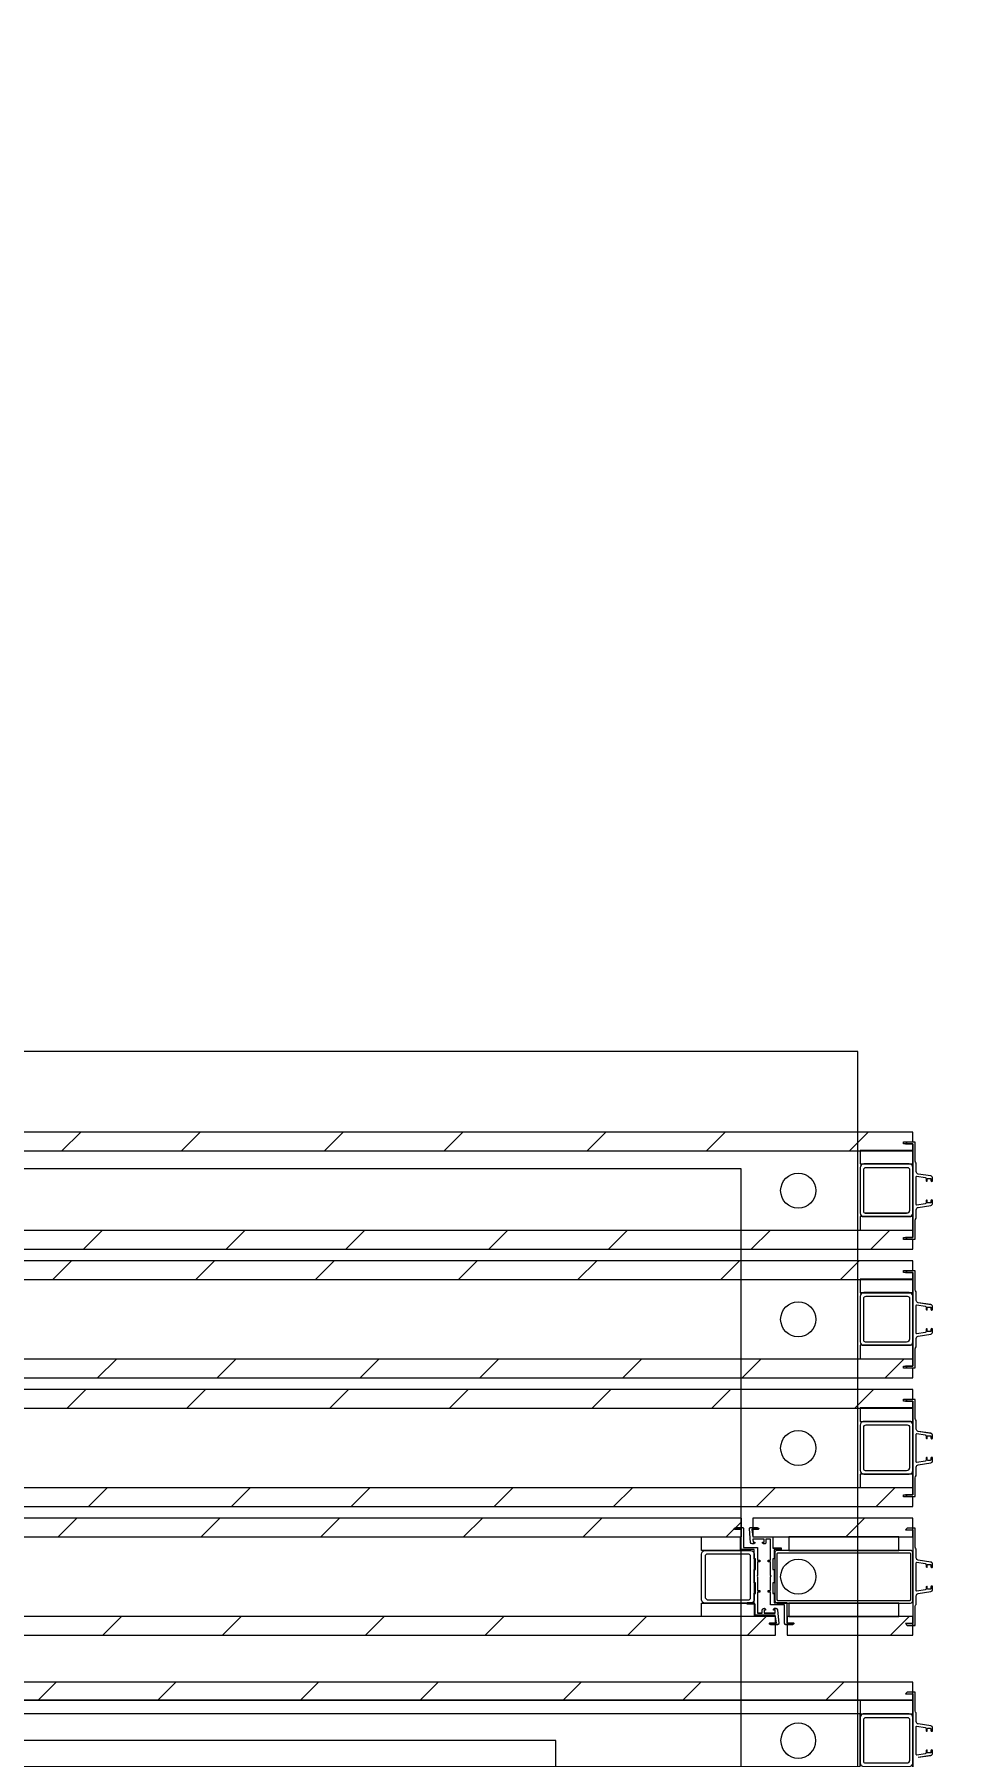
# Model space of a CAD drawing. Header units: millimetres. Extents: x 0 to 168960, y -92093 to 443706.
# Drawn here: x 61653 to 62434, y 314245 to 315717 of the extents above; entities that cross this region are included whole.
import ezdxf
from ezdxf.enums import TextEntityAlignment as Align

# ---------------------------------------------------------------- set-up
doc = ezdxf.new("R2018")
doc.units = ezdxf.units.MM
for name, color, linetype, lineweight in [('_0', 7, 'Continuous', 15), ('АР_Названия помещений', 124, 'Continuous', 5), ('АР_Номер помещения', 1, 'Continuous', 25), ('АР_Помещения_площадь', 19, 'Continuous', 9)]:
    doc.layers.add(name, color=color, linetype=linetype, lineweight=lineweight)
doc.styles.add('ISOCPEUR', font='isocpeur.ttf', dxfattribs={"height": 175})
doc.styles.get("Standard").update_dxf_attribs({"font": 'arial.ttf'})

# ---------------------------------------------------------------- blocks, each defined once
blk = doc.blocks.new('*U362')
at = {"color": 8, "style": 'ISOCPEUR', "width": 0.7, "flags": 1}
blk.add_attdef('КАТЕГОРИЯ', (-499.2, -2092.2), '', height=250, dxfattribs=at)
at = {"layer": 'АР_Номер помещения', "color": 8, "style": 'ISOCPEUR', "width": 0.7}
blk.add_attdef('НОМЕР_ПОМЕЩЕНИЯ', text='', height=300, dxfattribs=at).set_placement((-17564.9, 2858.2), align=Align.MIDDLE_CENTER)
at = {"layer": 'АР_Помещения_площадь', "color": 8, "style": 'ISOCPEUR', "width": 0.7}
blk.add_attdef('ПЛОЩАДЬ_ПОМЕЩЕНИЯ', text='', height=200, dxfattribs=at).set_placement((-1475.6, 2342.5), align=Align.MIDDLE_RIGHT)
at = {"layer": 'АР_Помещения_площадь', "color": 8, "lineweight": 30, "width": 0.7, "flags": 104}
blk.add_attdef('ИМЯ_ПОМЕЩЕНИЯ', text='', height=100, dxfattribs=at).set_placement((157.6, 1217.1), align=Align.MIDDLE_CENTER)
blk = doc.blocks.new('*U370')
at = {"color": 8, "style": 'ISOCPEUR', "width": 0.7, "flags": 1}
blk.add_attdef('КАТЕГОРИЯ', (-499.2, -2092.2), '', height=250, dxfattribs=at)
at = {"layer": 'АР_Номер помещения', "color": 8, "style": 'ISOCPEUR', "width": 0.7}
blk.add_attdef('НОМЕР_ПОМЕЩЕНИЯ', text='', height=300, dxfattribs=at).set_placement((-21611.6, 4249.2), align=Align.MIDDLE_CENTER)
at = {"layer": 'АР_Помещения_площадь', "color": 8, "style": 'ISOCPEUR', "width": 0.7}
blk.add_attdef('ПЛОЩАДЬ_ПОМЕЩЕНИЯ', text='', height=200, dxfattribs=at).set_placement((-21288, 5858.8), align=Align.MIDDLE_RIGHT)
at = {"layer": 'АР_Помещения_площадь', "color": 8, "lineweight": 30, "width": 0.7, "flags": 104}
blk.add_attdef('ИМЯ_ПОМЕЩЕНИЯ', text='', height=100, dxfattribs=at).set_placement((157.6, 1217.1), align=Align.MIDDLE_CENTER)
blk = doc.blocks.new('*U456')
at = {"ltscale": 75}
h = blk.add_hatch(dxfattribs=at)
h.set_pattern_fill('ANSI31', color=8, scale=50)
h.set_pattern_definition([(45, (1e-13, 639.68), (-112.253, 112.253), [])])
h.paths.add_polyline_path([(1052.1, -4855.3), (1044.1, -4855.3), (1044.1, -4853.5), (1052.1, -4853.5), (1052.1, -4845.3), (-97.9, -4845.3), (-97.9, -4853.5), (-89.9, -4853.5), (-89.9, -4855.3), (-97.9, -4855.3), (-97.9, -4861.3), (1052.1, -4861.3)])
h.paths.add_polyline_path([(1052.1, -4929.3), (-97.9, -4929.3), (-97.9, -4935.3), (-89.9, -4935.3), (-89.9, -4937.1), (-97.9, -4937.1), (-97.9, -4945.3), (1052.1, -4945.3), (1052.1, -4937.1), (1044.1, -4937.1), (1044.1, -4935.3), (1052.1, -4935.3)])
h.paths.add_polyline_path([(1052.1, -4965.3), (1044.1, -4965.3), (1044.1, -4963.5), (1052.1, -4963.5), (1052.1, -4955.3), (-97.9, -4955.3), (-97.9, -4963.5), (-89.9, -4963.5), (-89.9, -4965.3), (-97.9, -4965.3), (-97.9, -4971.3), (1052.1, -4971.3)])
h.paths.add_polyline_path([(1052.1, -5039.3), (-97.9, -5039.3), (-97.9, -5045.3), (-89.9, -5045.3), (-89.9, -5047.1), (-97.9, -5047.1), (-97.9, -5055.3), (1052.1, -5055.3), (1052.1, -5047.1), (1044.1, -5047.1), (1044.1, -5045.3), (1052.1, -5045.3)])
h.paths.add_polyline_path([(1052.1, -5075.3), (1044.1, -5075.3), (1044.1, -5073.5), (1052.1, -5073.5), (1052.1, -5065.3), (-97.9, -5065.3), (-97.9, -5073.5), (-89.9, -5073.5), (-89.9, -5075.3), (-97.9, -5075.3), (-97.9, -5081.3), (1052.1, -5081.3)])
h.paths.add_polyline_path([(915.4, -5175.3), (915.4, -5191.3), (1052.1, -5191.3), (1052.1, -5175.3)])
h.paths.add_polyline_path([(1052.1, -5149.3), (-97.9, -5149.3), (-97.9, -5155.3), (-89.9, -5155.3), (-89.9, -5157.1), (-97.9, -5157.1), (-97.9, -5165.3), (1052.1, -5165.3), (1052.1, -5157.1), (1044.1, -5157.1), (1044.1, -5155.3), (1052.1, -5155.3)])
h.paths.add_polyline_path([(20.8, -5175.3), (20.8, -5191.3), (905.5, -5191.3), (905.5, -5175.3)])
h.paths.add_polyline_path([(1052.1, -5275.3), (1052.1, -5259.3), (944.6, -5259.3), (944.6, -5275.3)])
h.paths.add_polyline_path([(934.7, -5259.3), (-8.7, -5259.3), (-8.7, -5275.3), (934.7, -5275.3)])
h.paths.add_polyline_path([(-99.9, -5330.7), (1052.1, -5330.7), (1052.1, -5315.3), (-99.9, -5315.3)])
h.paths.add_polyline_path([(1052.1, -5399), (-99.9, -5399), (-99.9, -5415.3), (-50, -5415.3), (50.1, -5415.3), (1052.1, -5415.3)])
h.paths.add_polyline_path([(10.9, -5191.3), (10.9, -5175.3), (-97.9, -5175.3), (-97.9, -5191.3)])
h.paths.add_polyline_path([(-18.2, -5259.3), (-97.9, -5259.3), (-97.9, -5275.3), (-18.2, -5275.3)])
at = {"color": 8}
for points in [[(-50, 0), (-50, -5465.3), (50, -5465.3), (50, -4876.3), (905.1, -4876.3), (905.1, -5465.3), (1005.1, -5465.3), (1005.1, -4776.3), (50, -4776.3), (50, 0)], [(1052.1, -4855.3), (1044.1, -4855.3), (1044.1, -4853.5), (1052.1, -4853.5), (1052.1, -4845.3), (-97.9, -4845.3), (-97.9, -4853.5), (-89.9, -4853.5), (-89.9, -4855.3), (-97.9, -4855.3), (-97.9, -4861.3), (1052.1, -4861.3)], [(1052.1, -4861), (1007.1, -4861), (1007.1, -4872.5), (1052.1, -4872.5), (1052.1, -4861)], [(1052.1, -4929.3), (-97.9, -4929.3), (-97.9, -4935.3), (-89.9, -4935.3), (-89.9, -4937.1), (-97.9, -4937.1), (-97.9, -4945.3), (1052.1, -4945.3), (1052.1, -4937.1), (1044.1, -4937.1), (1044.1, -4935.3), (1052.1, -4935.3)], [(1052.1, -4929), (1052.1, -4917.5), (1007.1, -4917.5), (1007.1, -4929), (1052.1, -4929)], [(1052.1, -4965.3), (1044.1, -4965.3), (1044.1, -4963.5), (1052.1, -4963.5), (1052.1, -4955.3), (-97.9, -4955.3), (-97.9, -4963.5), (-89.9, -4963.5), (-89.9, -4965.3), (-97.9, -4965.3), (-97.9, -4971.3), (1052.1, -4971.3)], [(1052.1, -4971), (1007.1, -4971), (1007.1, -4982.5), (1052.1, -4982.5), (1052.1, -4971)], [(1052.1, -5039), (1052.1, -5027.5), (1007.1, -5027.5), (1007.1, -5039), (1052.1, -5039)], [(1052.1, -5039.3), (-97.9, -5039.3), (-97.9, -5045.3), (-89.9, -5045.3), (-89.9, -5047.1), (-97.9, -5047.1), (-97.9, -5055.3), (1052.1, -5055.3), (1052.1, -5047.1), (1044.1, -5047.1), (1044.1, -5045.3), (1052.1, -5045.3)], [(1052.1, -5075.3), (1044.1, -5075.3), (1044.1, -5073.5), (1052.1, -5073.5), (1052.1, -5065.3), (-97.9, -5065.3), (-97.9, -5073.5), (-89.9, -5073.5), (-89.9, -5075.3), (-97.9, -5075.3), (-97.9, -5081.3), (1052.1, -5081.3)], [(1052.1, -5081), (1007.1, -5081), (1007.1, -5092.5), (1052.1, -5092.5), (1052.1, -5081)], [(1052.1, -5149.3), (-97.9, -5149.3), (-97.9, -5155.3), (-89.9, -5155.3), (-89.9, -5157.1), (-97.9, -5157.1), (-97.9, -5165.3), (1052.1, -5165.3), (1052.1, -5157.1), (1044.1, -5157.1), (1044.1, -5155.3), (1052.1, -5155.3)], [(1052.1, -5149), (1052.1, -5137.5), (1007.1, -5137.5), (1007.1, -5149), (1052.1, -5149)], [(20.8, -5175.3), (20.8, -5191.3), (905.5, -5191.3), (905.5, -5175.3), (20.8, -5175.3)], [(915.4, -5175.3), (915.4, -5191.3), (1052.1, -5191.3), (1052.1, -5175.3), (915.4, -5175.3)], [(904.4, -5202.8), (871.4, -5202.8), (871.4, -5191.3), (904.4, -5191.3), (904.4, -5202.8)], [(946.1, -5191.3), (946.1, -5202.8), (1040.1, -5202.8), (1040.1, -5191.3), (946.1, -5191.3)], [(916.4, -5259.3), (871.4, -5259.3), (871.4, -5247.8), (916.4, -5247.8), (916.4, -5259.3)], [(1040.1, -5259.3), (1040.1, -5247.8), (946.1, -5247.8), (946.1, -5259.3), (1040.1, -5259.3)], [(934.7, -5259.3), (-8.7, -5259.3), (-8.7, -5275.3), (934.7, -5275.3)], [(1052.1, -5275.3), (1052.1, -5259.3), (944.6, -5259.3), (944.6, -5275.3), (1052.1, -5275.3)], [(-99.9, -5330.7), (1052.1, -5330.7), (1052.1, -5315.3), (-99.9, -5315.3), (-99.9, -5330.7)], [(1052.1, -5399), (1052.1, -5330.7), (-99.9, -5330.7), (-99.9, -5399), (1052.1, -5399)], [(1052.1, -5331), (1007.1, -5331), (1007.1, -5342.5), (1052.1, -5342.5), (1052.1, -5331)], [(107.6, -5342.5), (107.6, -5387.5), (1007.1, -5387.5), (1007.1, -5342.5), (107.6, -5342.5)]]:
    blk.add_lwpolyline(points, close=True, dxfattribs=at)
for points in [[(1054.1, -4920.6, -0.267945), (1055.1, -4918.9), (1055.1, -4911.6), (1055.1, -4911.6, -0.369304), (1056.8, -4909.6), (1067.4, -4907.9, 0.369264), (1069.1, -4905.9), (1069.1, -4904, 1), (1067.6, -4904), (1067.6, -4905.3), (1067.6, -4905.3, -0.414214), (1067.1, -4905.8), (1065, -4905.8, -0.414214), (1064.5, -4905.3), (1064.5, -4905.3), (1064.5, -4903.8, 0.999998), (1063.6, -4903.8), (1063.6, -4905.6), (1063.6, -4905.6, -0.368521), (1062.7, -4906.6), (1055.7, -4907.7, -0.462051), (1055.1, -4907.2), (1055.1, -4907.2), (1055.1, -4883.4), (1055.1, -4883.4, -0.459962), (1055.7, -4882.9), (1062.7, -4884, -0.369317), (1063.6, -4885), (1063.6, -4885), (1063.6, -4886.8, 1), (1064.5, -4886.8), (1064.5, -4885.3, -0.414214), (1065, -4884.8), (1067.1, -4884.8, -0.414214), (1067.6, -4885.3), (1067.6, -4886.6, 1), (1069.1, -4886.6), (1069.1, -4884.7, 0.369264), (1067.4, -4882.7), (1056.8, -4881.1, -0.369304), (1055.1, -4879.1), (1055.1, -4879.1), (1055.1, -4871.7, -0.267943), (1054.1, -4870), (1054.1, -4853.8), (1047.3, -4853.8), (1045.8, -4855.3), (1052.1, -4855.3), (1052.1, -4935.3), (1045.8, -4935.3), (1047.3, -4936.8), (1054.1, -4936.8), (1054.1, -4920.6)], [(1054.1, -5030.6, -0.267945), (1055.1, -5028.9), (1055.1, -5021.6), (1055.1, -5021.6, -0.369304), (1056.8, -5019.6), (1067.4, -5017.9, 0.369264), (1069.1, -5015.9), (1069.1, -5014, 1), (1067.6, -5014), (1067.6, -5015.3), (1067.6, -5015.3, -0.414214), (1067.1, -5015.8), (1065, -5015.8, -0.414214), (1064.5, -5015.3), (1064.5, -5015.3), (1064.5, -5013.8, 0.999998), (1063.6, -5013.8), (1063.6, -5015.6), (1063.6, -5015.6, -0.368521), (1062.7, -5016.6), (1055.7, -5017.7, -0.462051), (1055.1, -5017.2), (1055.1, -5017.2), (1055.1, -4993.4), (1055.1, -4993.4, -0.459962), (1055.7, -4992.9), (1062.7, -4994, -0.369317), (1063.6, -4995), (1063.6, -4995), (1063.6, -4996.8, 1), (1064.5, -4996.8), (1064.5, -4995.3, -0.414214), (1065, -4994.8), (1067.1, -4994.8, -0.414214), (1067.6, -4995.3), (1067.6, -4996.6, 1), (1069.1, -4996.6), (1069.1, -4994.7, 0.369264), (1067.4, -4992.7), (1056.8, -4991.1, -0.369304), (1055.1, -4989.1), (1055.1, -4989.1), (1055.1, -4981.7, -0.267943), (1054.1, -4980), (1054.1, -4963.8), (1047.3, -4963.8), (1045.8, -4965.3), (1052.1, -4965.3), (1052.1, -5045.3), (1045.8, -5045.3), (1047.3, -5046.8), (1054.1, -5046.8), (1054.1, -5030.6)], [(1054.1, -5140.6, -0.267945), (1055.1, -5138.9), (1055.1, -5131.6), (1055.1, -5131.6, -0.369304), (1056.8, -5129.6), (1067.4, -5127.9, 0.369264), (1069.1, -5125.9), (1069.1, -5124, 1), (1067.6, -5124), (1067.6, -5125.3), (1067.6, -5125.3, -0.414214), (1067.1, -5125.8), (1065, -5125.8, -0.414214), (1064.5, -5125.3), (1064.5, -5125.3), (1064.5, -5123.8, 0.999998), (1063.6, -5123.8), (1063.6, -5125.6), (1063.6, -5125.6, -0.368521), (1062.7, -5126.6), (1055.7, -5127.7, -0.462051), (1055.1, -5127.2), (1055.1, -5127.2), (1055.1, -5103.4), (1055.1, -5103.4, -0.459962), (1055.7, -5102.9), (1062.7, -5104, -0.369317), (1063.6, -5105), (1063.6, -5105), (1063.6, -5106.8, 1), (1064.5, -5106.8), (1064.5, -5105.3, -0.414214), (1065, -5104.8), (1067.1, -5104.8, -0.414214), (1067.6, -5105.3), (1067.6, -5106.6, 1), (1069.1, -5106.6), (1069.1, -5104.7, 0.369264), (1067.4, -5102.7), (1056.8, -5101.1, -0.369304), (1055.1, -5099.1), (1055.1, -5099.1), (1055.1, -5091.7, -0.267943), (1054.1, -5090), (1054.1, -5073.8), (1047.3, -5073.8), (1045.8, -5075.3), (1052.1, -5075.3), (1052.1, -5155.3), (1045.8, -5155.3), (1047.3, -5156.8), (1054.1, -5156.8), (1054.1, -5140.6)], [(1054.1, -5250.6, -0.267945), (1055.1, -5248.9), (1055.1, -5241.6), (1055.1, -5241.6, -0.369304), (1056.8, -5239.6), (1067.4, -5237.9, 0.369264), (1069.1, -5235.9), (1069.1, -5234, 1), (1067.6, -5234), (1067.6, -5235.3), (1067.6, -5235.3, -0.414214), (1067.1, -5235.8), (1065, -5235.8, -0.414214), (1064.5, -5235.3), (1064.5, -5235.3), (1064.5, -5233.8, 0.999998), (1063.6, -5233.8), (1063.6, -5235.6), (1063.6, -5235.6, -0.368521), (1062.7, -5236.6), (1055.7, -5237.7, -0.462051), (1055.1, -5237.2), (1055.1, -5237.2), (1055.1, -5213.4), (1055.1, -5213.4, -0.459962), (1055.7, -5212.9), (1062.7, -5214, -0.369317), (1063.6, -5215), (1063.6, -5215), (1063.6, -5216.8, 1), (1064.5, -5216.8), (1064.5, -5215.3, -0.414214), (1065, -5214.8), (1067.1, -5214.8, -0.414214), (1067.6, -5215.3), (1067.6, -5216.6, 1), (1069.1, -5216.6), (1069.1, -5214.7, 0.369264), (1067.4, -5212.7), (1056.8, -5211.1, -0.369304), (1055.1, -5209.1), (1055.1, -5209.1), (1055.1, -5201.7, -0.267943), (1054.1, -5200), (1054.1, -5183.8), (1047.3, -5183.8), (1045.8, -5185.3), (1052.1, -5185.3), (1052.1, -5265.3), (1045.8, -5265.3), (1047.3, -5266.8), (1054.1, -5266.8), (1054.1, -5250.6)], [(1056.8, -5379.6), (1067.4, -5377.9, 0.369264), (1069.1, -5375.9), (1069.1, -5374, 1), (1067.6, -5374), (1067.6, -5375.3), (1067.6, -5375.3, -0.414214), (1067.1, -5375.8), (1065, -5375.8, -0.414214), (1064.5, -5375.3), (1064.5, -5375.3), (1064.5, -5373.8, 0.999998), (1063.6, -5373.8), (1063.6, -5375.6), (1063.6, -5375.6, -0.368521), (1062.7, -5376.6), (1055.7, -5377.7, -0.462051), (1055.1, -5377.2), (1055.1, -5377.2), (1055.1, -5353.4), (1055.1, -5353.4, -0.459962), (1055.7, -5352.9), (1062.7, -5354, -0.369317), (1063.6, -5355), (1063.6, -5355), (1063.6, -5356.8, 1), (1064.5, -5356.8), (1064.5, -5355.3, -0.414214), (1065, -5354.8), (1067.1, -5354.8, -0.414214), (1067.6, -5355.3), (1067.6, -5356.6, 1), (1069.1, -5356.6), (1069.1, -5354.7, 0.369264), (1067.4, -5352.7), (1056.8, -5351.1, -0.369304), (1055.1, -5349.1), (1055.1, -5349.1), (1055.1, -5341.7, -0.267943), (1054.1, -5340), (1054.1, -5323.8), (1047.3, -5323.8), (1045.8, -5325.3), (1052.1, -5325.3), (1052.1, -5405.3)]]:
    blk.add_lwpolyline(points, format="xyb", dxfattribs=at)
for points in [[(1049.1, -4917.5, 0.414214), (1052.1, -4914.6), (1052.1, -4875.5, 0.414214), (1049.1, -4872.5), (1010.2, -4872.5, 0.414214), (1007.1, -4875.7), (1007.1, -4914.4, 0.414214), (1010.2, -4917.5), (1049.1, -4917.5)], [(1046.8, -4914.7), (1011.8, -4914.7, -0.414214), (1010.1, -4913), (1010.1, -4877.5, -0.414214), (1012.1, -4875.5), (1047.3, -4875.5, -0.414214), (1049.3, -4877.5), (1049.3, -4912.1, -0.414214), (1046.8, -4914.7)], [(1049.1, -5027.5, 0.414214), (1052.1, -5024.6), (1052.1, -4985.5, 0.414214), (1049.1, -4982.5), (1010.2, -4982.5, 0.414214), (1007.1, -4985.7), (1007.1, -5024.4, 0.414214), (1010.2, -5027.5), (1049.1, -5027.5)], [(1046.8, -5024.7), (1011.8, -5024.7, -0.414214), (1010.1, -5023), (1010.1, -4987.5, -0.414214), (1012.1, -4985.5), (1047.3, -4985.5, -0.414214), (1049.3, -4987.5), (1049.3, -5022.1, -0.414214), (1046.8, -5024.7)], [(1049.1, -5137.5, 0.414214), (1052.1, -5134.6), (1052.1, -5095.5, 0.414214), (1049.1, -5092.5), (1010.2, -5092.5, 0.414214), (1007.1, -5095.7), (1007.1, -5134.4, 0.414214), (1010.2, -5137.5), (1049.1, -5137.5)], [(1046.8, -5134.7), (1011.8, -5134.7, -0.414214), (1010.1, -5133), (1010.1, -5097.5, -0.414214), (1012.1, -5095.5), (1047.3, -5095.5, -0.414214), (1049.3, -5097.5), (1049.3, -5132.1, -0.414214), (1046.8, -5134.7)], [(905.4, -5202), (905.4, -5184.7), (899.8, -5184.7, -0.791418), (899.6, -5183.8), (900.7, -5183.2), (906.4, -5183.2, -0.414214), (907.4, -5184.2), (907.4, -5200.2), (919.4, -5200.2), (919.4, -5211), (921.4, -5211), (921.4, -5212.5), (919.4, -5212.5), (919.4, -5224), (918.9, -5224.7), (919.4, -5225.4), (919.4, -5236.9), (921.4, -5236.9), (921.4, -5238.4), (919.4, -5238.4), (919.4, -5256.2), (923.4, -5256.2), (923.4, -5253.7, -0.333428), (924.5, -5252.3), (925.4, -5252.1), (926.2, -5252.9), (926.2, -5253.7), (924.9, -5253.7), (924.9, -5256.2), (934.5, -5256.2), (934.3, -5253.7), (933, -5253.7), (933, -5252.9), (933.8, -5252.2), (935, -5252.2, -0.391021), (936.5, -5253.6), (937.4, -5265.2, -0.437793), (936.4, -5266.2), (930.8, -5266.2), (929.7, -5265.7, -0.791418), (929.9, -5264.7), (935.5, -5264.7), (934.5, -5258.2), (917.4, -5258.2), (917.4, -5248.7), (910.4, -5248.7), (910.4, -5247.4), (916.4, -5247.4), (916.4, -5239.4), (917.6, -5239.4), (917.6, -5230.4), (916.4, -5230.4), (916.4, -5219), (917.6, -5219), (917.6, -5210), (916.4, -5210), (916.4, -5202), (905.4, -5202)], [(912.4, -5184.3, -0.437793), (913.4, -5183.2), (919, -5183.2), (920.1, -5183.8, -0.791418), (919.9, -5184.7), (914.4, -5184.7), (915.4, -5191.2), (932.5, -5191.2), (932.5, -5200.7), (939.5, -5200.7), (939.5, -5202), (933.5, -5202), (933.5, -5210), (932.3, -5210), (932.3, -5219), (933.5, -5219), (933.5, -5230.4), (932.3, -5230.4), (932.3, -5239.4), (933.5, -5239.4), (933.5, -5247.4), (944.5, -5247.4), (944.5, -5264.7), (950, -5264.7, -0.791418), (950.2, -5265.7), (949.1, -5266.2), (943.5, -5266.2, -0.414214), (942.5, -5265.2), (942.5, -5249.2), (930.5, -5249.2), (930.5, -5238.4), (928.5, -5238.4), (928.5, -5236.9), (930.5, -5236.9), (930.5, -5225.4), (931, -5224.7), (930.5, -5224), (930.5, -5212.5), (928.5, -5212.5), (928.5, -5211), (930.5, -5211), (930.5, -5193.2), (926.5, -5193.2), (926.5, -5195.7, -0.565094), (924.3, -5197.1), (923.7, -5196.5), (923.7, -5195.7), (925, -5195.7), (925, -5193.2), (915.4, -5193.2), (915.6, -5195.7), (916.9, -5195.7), (916.9, -5196.5), (916.1, -5197.2), (914.8, -5197.2, -0.391021), (913.4, -5195.9), (912.4, -5184.3)], [(874.7, -5247.8, -0.414214), (871.4, -5244.5), (871.4, -5205.9, -0.414214), (874.4, -5202.8), (913.6, -5202.8, -0.414214), (916.4, -5205.6), (916.4, -5245.2, -0.414214), (913.7, -5247.8), (874.7, -5247.8)], [(877.4, -5245.1), (911.3, -5245.1, 0.414214), (913.4, -5243), (913.4, -5207.9, 0.414214), (911.4, -5205.9), (876.4, -5205.9, 0.414214), (874.4, -5207.8), (874.4, -5242.2, 0.414214), (877.4, -5245.1)], [(1052.1, -5204.8, 0.414214), (1050.1, -5202.8), (936.1, -5202.8, 0.414214), (934.1, -5204.8), (934.1, -5245.8, 0.414214), (936.1, -5247.8), (1050.1, -5247.8, 0.414214), (1052.1, -5245.8), (1052.1, -5204.8)], [(1049.1, -5204.8, -0.414214), (1050.1, -5205.8), (1050.1, -5244.8, -0.414214), (1049.1, -5245.8), (937.1, -5245.8, -0.414214), (936.1, -5244.8), (936.1, -5205.8, -0.414214), (937.1, -5204.8), (1049.1, -5204.8)], [(1049.1, -5387.5, 0.414214), (1052.1, -5384.6), (1052.1, -5345.5, 0.414214), (1049.1, -5342.5), (1010.2, -5342.5, 0.414214), (1007.1, -5345.7), (1007.1, -5384.4, 0.414214), (1010.2, -5387.5), (1049.1, -5387.5)], [(1046.8, -5384.7), (1011.8, -5384.7, -0.414214), (1010.1, -5383), (1010.1, -5347.5, -0.414214), (1012.1, -5345.5), (1047.3, -5345.5, -0.414214), (1049.3, -5347.5), (1049.3, -5382.1, -0.414214), (1046.8, -5384.7)]]:
    blk.add_lwpolyline(points, format="xyb", close=True, dxfattribs=at)
for centre in [(954.1, -4895.3), (954.1, -5005.3), (954.1, -5115.3), (954.1, -5225.3)]:
    blk.add_circle(centre, 15, dxfattribs=at)
for start, end in [(90, 270), (270, 90)]:
    blk.add_arc((954.1, -5365.3), 15, start, end, dxfattribs=at)
blk = doc.blocks.new('*U590')
at = {"ltscale": 75}
h = blk.add_hatch(dxfattribs=at)
h.set_pattern_fill('ANSI31', color=8, scale=50)
h.set_pattern_definition([(45, (1e-13, 741.97), (-112.253, 112.253), [])])
h.paths.add_polyline_path([(1052.1, -4753), (1044.1, -4753), (1044.1, -4751.2), (1052.1, -4751.2), (1052.1, -4743), (-97.9, -4743), (-97.9, -4751.2), (-89.9, -4751.2), (-89.9, -4753), (-97.9, -4753), (-97.9, -4759), (1052.1, -4759)])
h.paths.add_polyline_path([(1052.1, -4827), (-97.9, -4827), (-97.9, -4833), (-89.9, -4833), (-89.9, -4834.8), (-97.9, -4834.8), (-97.9, -4843), (1052.1, -4843), (1052.1, -4834.8), (1044.1, -4834.8), (1044.1, -4833), (1052.1, -4833)])
h.paths.add_polyline_path([(1052.1, -4863), (1044.1, -4863), (1044.1, -4861.2), (1052.1, -4861.2), (1052.1, -4853), (-97.9, -4853), (-97.9, -4861.2), (-89.9, -4861.2), (-89.9, -4863), (-97.9, -4863), (-97.9, -4869), (1052.1, -4869)])
h.paths.add_polyline_path([(1052.1, -4937), (-97.9, -4937), (-97.9, -4943), (-89.9, -4943), (-89.9, -4944.8), (-97.9, -4944.8), (-97.9, -4953), (1052.1, -4953), (1052.1, -4944.8), (1044.1, -4944.8), (1044.1, -4943), (1052.1, -4943)])
h.paths.add_polyline_path([(1052.1, -4973), (1044.1, -4973), (1044.1, -4971.2), (1052.1, -4971.2), (1052.1, -4963), (-97.9, -4963), (-97.9, -4971.2), (-89.9, -4971.2), (-89.9, -4973), (-97.9, -4973), (-97.9, -4979), (1052.1, -4979)])
h.paths.add_polyline_path([(915.4, -5073), (915.4, -5089), (1052.1, -5089), (1052.1, -5073)])
h.paths.add_polyline_path([(1052.1, -5047), (-97.9, -5047), (-97.9, -5053), (-89.9, -5053), (-89.9, -5054.8), (-97.9, -5054.8), (-97.9, -5063), (1052.1, -5063), (1052.1, -5054.8), (1044.1, -5054.8), (1044.1, -5053), (1052.1, -5053)])
h.paths.add_polyline_path([(20.8, -5073), (20.8, -5089), (905.5, -5089), (905.5, -5073)])
h.paths.add_polyline_path([(1052.1, -5173), (1052.1, -5157), (944.6, -5157), (944.6, -5173)])
h.paths.add_polyline_path([(934.7, -5157), (-8.7, -5157), (-8.7, -5173), (934.7, -5173)])
h.paths.add_polyline_path([(-99.9, -5228.4), (1052.1, -5228.4), (1052.1, -5213), (-99.9, -5213)])
h.paths.add_polyline_path([(1052.1, -5296.7), (-99.9, -5296.7), (-99.9, -5313), (-50, -5313), (50.1, -5313), (1052.1, -5313)])
h.paths.add_polyline_path([(10.9, -5089), (10.9, -5073), (-97.9, -5073), (-97.9, -5089)])
h.paths.add_polyline_path([(-18.2, -5157), (-97.9, -5157), (-97.9, -5173), (-18.2, -5173)])
at = {"color": 8}
for points in [[(-50, 0), (-50, -5363), (50, -5363), (50, -4774), (905.1, -4774), (905.1, -5363), (1005.1, -5363), (1005.1, -4674), (50, -4674), (50, 0)], [(1052.1, -4753), (1044.1, -4753), (1044.1, -4751.2), (1052.1, -4751.2), (1052.1, -4743), (-97.9, -4743), (-97.9, -4751.2), (-89.9, -4751.2), (-89.9, -4753), (-97.9, -4753), (-97.9, -4759), (1052.1, -4759)], [(1052.1, -4758.8), (1007.1, -4758.8), (1007.1, -4770.2), (1052.1, -4770.2), (1052.1, -4758.8)], [(1052.1, -4827), (-97.9, -4827), (-97.9, -4833), (-89.9, -4833), (-89.9, -4834.8), (-97.9, -4834.8), (-97.9, -4843), (1052.1, -4843), (1052.1, -4834.8), (1044.1, -4834.8), (1044.1, -4833), (1052.1, -4833)], [(1052.1, -4826.7), (1052.1, -4815.2), (1007.1, -4815.2), (1007.1, -4826.7), (1052.1, -4826.7)], [(1052.1, -4863), (1044.1, -4863), (1044.1, -4861.2), (1052.1, -4861.2), (1052.1, -4853), (-97.9, -4853), (-97.9, -4861.2), (-89.9, -4861.2), (-89.9, -4863), (-97.9, -4863), (-97.9, -4869), (1052.1, -4869)], [(1052.1, -4868.8), (1007.1, -4868.8), (1007.1, -4880.2), (1052.1, -4880.2), (1052.1, -4868.8)], [(1052.1, -4936.7), (1052.1, -4925.2), (1007.1, -4925.2), (1007.1, -4936.7), (1052.1, -4936.7)], [(1052.1, -4937), (-97.9, -4937), (-97.9, -4943), (-89.9, -4943), (-89.9, -4944.8), (-97.9, -4944.8), (-97.9, -4953), (1052.1, -4953), (1052.1, -4944.8), (1044.1, -4944.8), (1044.1, -4943), (1052.1, -4943)], [(1052.1, -4973), (1044.1, -4973), (1044.1, -4971.2), (1052.1, -4971.2), (1052.1, -4963), (-97.9, -4963), (-97.9, -4971.2), (-89.9, -4971.2), (-89.9, -4973), (-97.9, -4973), (-97.9, -4979), (1052.1, -4979)], [(1052.1, -4978.8), (1007.1, -4978.8), (1007.1, -4990.2), (1052.1, -4990.2), (1052.1, -4978.8)], [(1052.1, -5047), (-97.9, -5047), (-97.9, -5053), (-89.9, -5053), (-89.9, -5054.8), (-97.9, -5054.8), (-97.9, -5063), (1052.1, -5063), (1052.1, -5054.8), (1044.1, -5054.8), (1044.1, -5053), (1052.1, -5053)], [(1052.1, -5046.7), (1052.1, -5035.2), (1007.1, -5035.2), (1007.1, -5046.7), (1052.1, -5046.7)], [(20.8, -5073), (20.8, -5089), (905.5, -5089), (905.5, -5073), (20.8, -5073)], [(915.4, -5073), (915.4, -5089), (1052.1, -5089), (1052.1, -5073), (915.4, -5073)], [(904.4, -5100.5), (871.4, -5100.5), (871.4, -5089), (904.4, -5089), (904.4, -5100.5)], [(946.1, -5089), (946.1, -5100.5), (1040.1, -5100.5), (1040.1, -5089), (946.1, -5089)], [(916.4, -5157), (871.4, -5157), (871.4, -5145.5), (916.4, -5145.5), (916.4, -5157)], [(1040.1, -5157), (1040.1, -5145.5), (946.1, -5145.5), (946.1, -5157), (1040.1, -5157)], [(934.7, -5157), (-8.7, -5157), (-8.7, -5173), (934.7, -5173)], [(1052.1, -5173), (1052.1, -5157), (944.6, -5157), (944.6, -5173), (1052.1, -5173)], [(-99.9, -5228.4), (1052.1, -5228.4), (1052.1, -5213), (-99.9, -5213), (-99.9, -5228.4)], [(1052.1, -5296.7), (1052.1, -5228.4), (-99.9, -5228.4), (-99.9, -5296.7), (1052.1, -5296.7)], [(1052.1, -5228.8), (1007.1, -5228.8), (1007.1, -5240.2), (1052.1, -5240.2), (1052.1, -5228.8)], [(107.6, -5240.2), (107.6, -5285.2), (1007.1, -5285.2), (1007.1, -5240.2), (107.6, -5240.2)]]:
    blk.add_lwpolyline(points, close=True, dxfattribs=at)
for points in [[(1054.1, -4818.4, -0.267945), (1055.1, -4816.6), (1055.1, -4809.3), (1055.1, -4809.3, -0.369304), (1056.8, -4807.3), (1067.4, -4805.6, 0.369264), (1069.1, -4803.6), (1069.1, -4801.7, 1), (1067.6, -4801.7), (1067.6, -4803), (1067.6, -4803, -0.414214), (1067.1, -4803.5), (1065, -4803.5, -0.414214), (1064.5, -4803), (1064.5, -4803), (1064.5, -4801.5, 0.999998), (1063.6, -4801.5), (1063.6, -4803.3), (1063.6, -4803.3, -0.368521), (1062.7, -4804.3), (1055.7, -4805.4, -0.462051), (1055.1, -4804.9), (1055.1, -4804.9), (1055.1, -4781.1), (1055.1, -4781.1, -0.459962), (1055.7, -4780.6), (1062.7, -4781.7, -0.369317), (1063.6, -4782.7), (1063.6, -4782.7), (1063.6, -4784.6, 1), (1064.5, -4784.6), (1064.5, -4783, -0.414214), (1065, -4782.5), (1067.1, -4782.5, -0.414214), (1067.6, -4783), (1067.6, -4784.4, 1), (1069.1, -4784.3), (1069.1, -4782.4, 0.369264), (1067.4, -4780.5), (1056.8, -4778.8, -0.369304), (1055.1, -4776.8), (1055.1, -4776.8), (1055.1, -4769.4, -0.267943), (1054.1, -4767.7), (1054.1, -4751.5), (1047.3, -4751.5), (1045.8, -4753), (1052.1, -4753), (1052.1, -4833), (1045.8, -4833), (1047.3, -4834.5), (1054.1, -4834.5), (1054.1, -4818.4)], [(1054.1, -4928.4, -0.267945), (1055.1, -4926.6), (1055.1, -4919.3), (1055.1, -4919.3, -0.369304), (1056.8, -4917.3), (1067.4, -4915.6, 0.369264), (1069.1, -4913.6), (1069.1, -4911.7, 1), (1067.6, -4911.7), (1067.6, -4913), (1067.6, -4913, -0.414214), (1067.1, -4913.5), (1065, -4913.5, -0.414214), (1064.5, -4913), (1064.5, -4913), (1064.5, -4911.5, 0.999998), (1063.6, -4911.5), (1063.6, -4913.3), (1063.6, -4913.3, -0.368521), (1062.7, -4914.3), (1055.7, -4915.4, -0.462051), (1055.1, -4914.9), (1055.1, -4914.9), (1055.1, -4891.1), (1055.1, -4891.1, -0.459962), (1055.7, -4890.6), (1062.7, -4891.7, -0.369317), (1063.6, -4892.7), (1063.6, -4892.7), (1063.6, -4894.6, 1), (1064.5, -4894.6), (1064.5, -4893, -0.414214), (1065, -4892.5), (1067.1, -4892.5, -0.414214), (1067.6, -4893), (1067.6, -4894.4, 1), (1069.1, -4894.3), (1069.1, -4892.4, 0.369264), (1067.4, -4890.5), (1056.8, -4888.8, -0.369304), (1055.1, -4886.8), (1055.1, -4886.8), (1055.1, -4879.4, -0.267943), (1054.1, -4877.7), (1054.1, -4861.5), (1047.3, -4861.5), (1045.8, -4863), (1052.1, -4863), (1052.1, -4943), (1045.8, -4943), (1047.3, -4944.5), (1054.1, -4944.5), (1054.1, -4928.4)], [(1054.1, -5038.4, -0.267945), (1055.1, -5036.6), (1055.1, -5029.3), (1055.1, -5029.3, -0.369304), (1056.8, -5027.3), (1067.4, -5025.6, 0.369264), (1069.1, -5023.6), (1069.1, -5021.7, 1), (1067.6, -5021.7), (1067.6, -5023), (1067.6, -5023, -0.414214), (1067.1, -5023.5), (1065, -5023.5, -0.414214), (1064.5, -5023), (1064.5, -5023), (1064.5, -5021.5, 0.999998), (1063.6, -5021.5), (1063.6, -5023.3), (1063.6, -5023.3, -0.368521), (1062.7, -5024.3), (1055.7, -5025.4, -0.462051), (1055.1, -5024.9), (1055.1, -5024.9), (1055.1, -5001.1), (1055.1, -5001.1, -0.459962), (1055.7, -5000.6), (1062.7, -5001.7, -0.369317), (1063.6, -5002.7), (1063.6, -5002.7), (1063.6, -5004.6, 1), (1064.5, -5004.6), (1064.5, -5003, -0.414214), (1065, -5002.5), (1067.1, -5002.5, -0.414214), (1067.6, -5003), (1067.6, -5004.4, 1), (1069.1, -5004.3), (1069.1, -5002.4, 0.369264), (1067.4, -5000.5), (1056.8, -4998.8, -0.369304), (1055.1, -4996.8), (1055.1, -4996.8), (1055.1, -4989.4, -0.267943), (1054.1, -4987.7), (1054.1, -4971.5), (1047.3, -4971.5), (1045.8, -4973), (1052.1, -4973), (1052.1, -5053), (1045.8, -5053), (1047.3, -5054.5), (1054.1, -5054.5), (1054.1, -5038.4)], [(1054.1, -5148.4, -0.267945), (1055.1, -5146.6), (1055.1, -5139.3), (1055.1, -5139.3, -0.369304), (1056.8, -5137.3), (1067.4, -5135.6, 0.369264), (1069.1, -5133.6), (1069.1, -5131.7, 1), (1067.6, -5131.7), (1067.6, -5133), (1067.6, -5133, -0.414214), (1067.1, -5133.5), (1065, -5133.5, -0.414214), (1064.5, -5133), (1064.5, -5133), (1064.5, -5131.5, 0.999998), (1063.6, -5131.5), (1063.6, -5133.3), (1063.6, -5133.3, -0.368521), (1062.7, -5134.3), (1055.7, -5135.4, -0.462051), (1055.1, -5134.9), (1055.1, -5134.9), (1055.1, -5111.1), (1055.1, -5111.1, -0.459962), (1055.7, -5110.6), (1062.7, -5111.7, -0.369317), (1063.6, -5112.7), (1063.6, -5112.7), (1063.6, -5114.6, 1), (1064.5, -5114.6), (1064.5, -5113, -0.414214), (1065, -5112.5), (1067.1, -5112.5, -0.414214), (1067.6, -5113), (1067.6, -5114.4, 1), (1069.1, -5114.3), (1069.1, -5112.4, 0.369264), (1067.4, -5110.5), (1056.8, -5108.8, -0.369304), (1055.1, -5106.8), (1055.1, -5106.8), (1055.1, -5099.4, -0.267943), (1054.1, -5097.7), (1054.1, -5081.5), (1047.3, -5081.5), (1045.8, -5083), (1052.1, -5083), (1052.1, -5163), (1045.8, -5163), (1047.3, -5164.5), (1054.1, -5164.5), (1054.1, -5148.4)], [(1056.8, -5277.3), (1067.4, -5275.6, 0.369264), (1069.1, -5273.6), (1069.1, -5271.7, 1), (1067.6, -5271.7), (1067.6, -5273), (1067.6, -5273, -0.414214), (1067.1, -5273.5), (1065, -5273.5, -0.414214), (1064.5, -5273), (1064.5, -5273), (1064.5, -5271.5, 0.999998), (1063.6, -5271.5), (1063.6, -5273.3), (1063.6, -5273.3, -0.368521), (1062.7, -5274.3), (1055.7, -5275.4, -0.462051), (1055.1, -5274.9), (1055.1, -5274.9), (1055.1, -5251.1), (1055.1, -5251.1, -0.459962), (1055.7, -5250.6), (1062.7, -5251.7, -0.369317), (1063.6, -5252.7), (1063.6, -5252.7), (1063.6, -5254.6, 1), (1064.5, -5254.6), (1064.5, -5253, -0.414214), (1065, -5252.5), (1067.1, -5252.5, -0.414214), (1067.6, -5253), (1067.6, -5254.4, 1), (1069.1, -5254.3), (1069.1, -5252.4, 0.369264), (1067.4, -5250.5), (1056.8, -5248.8, -0.369304), (1055.1, -5246.8), (1055.1, -5246.8), (1055.1, -5239.4, -0.267943), (1054.1, -5237.7), (1054.1, -5221.5), (1047.3, -5221.5), (1045.8, -5223), (1052.1, -5223), (1052.1, -5303)]]:
    blk.add_lwpolyline(points, format="xyb", dxfattribs=at)
for points in [[(1049.1, -4815.2, 0.414214), (1052.1, -4812.3), (1052.1, -4773.2, 0.414214), (1049.1, -4770.2), (1010.2, -4770.2, 0.414214), (1007.1, -4773.4), (1007.1, -4812.1, 0.414214), (1010.2, -4815.2), (1049.1, -4815.2)], [(1046.8, -4812.4), (1011.8, -4812.4, -0.414214), (1010.1, -4810.7), (1010.1, -4775.2, -0.414214), (1012.1, -4773.2), (1047.3, -4773.2, -0.414214), (1049.3, -4775.2), (1049.3, -4809.9, -0.414214), (1046.8, -4812.4)], [(1049.1, -4925.2, 0.414214), (1052.1, -4922.3), (1052.1, -4883.2, 0.414214), (1049.1, -4880.2), (1010.2, -4880.2, 0.414214), (1007.1, -4883.4), (1007.1, -4922.1, 0.414214), (1010.2, -4925.2), (1049.1, -4925.2)], [(1046.8, -4922.4), (1011.8, -4922.4, -0.414214), (1010.1, -4920.7), (1010.1, -4885.2, -0.414214), (1012.1, -4883.2), (1047.3, -4883.2, -0.414214), (1049.3, -4885.2), (1049.3, -4919.9, -0.414214), (1046.8, -4922.4)], [(1049.1, -5035.2, 0.414214), (1052.1, -5032.3), (1052.1, -4993.2, 0.414214), (1049.1, -4990.2), (1010.2, -4990.2, 0.414214), (1007.1, -4993.4), (1007.1, -5032.1, 0.414214), (1010.2, -5035.2), (1049.1, -5035.2)], [(1046.8, -5032.4), (1011.8, -5032.4, -0.414214), (1010.1, -5030.7), (1010.1, -4995.2, -0.414214), (1012.1, -4993.2), (1047.3, -4993.2, -0.414214), (1049.3, -4995.2), (1049.3, -5029.9, -0.414214), (1046.8, -5032.4)], [(905.4, -5099.8), (905.4, -5082.5), (899.8, -5082.5, -0.791418), (899.6, -5081.5), (900.7, -5081), (906.4, -5081, -0.414214), (907.4, -5082), (907.4, -5098), (919.4, -5098), (919.4, -5108.8), (921.4, -5108.8), (921.4, -5110.3), (919.4, -5110.3), (919.4, -5121.7), (918.9, -5122.5), (919.4, -5123.2), (919.4, -5134.7), (921.4, -5134.7), (921.4, -5136.2), (919.4, -5136.2), (919.4, -5154), (923.4, -5154), (923.4, -5151.5, -0.333428), (924.5, -5150), (925.4, -5149.8), (926.2, -5150.6), (926.2, -5151.5), (924.9, -5151.5), (924.9, -5154), (934.5, -5154), (934.3, -5151.5), (933, -5151.5), (933, -5150.7), (933.8, -5150), (935, -5150, -0.391021), (936.5, -5151.3), (937.4, -5162.9, -0.437793), (936.4, -5164), (930.8, -5164), (929.7, -5163.4, -0.791418), (929.9, -5162.5), (935.5, -5162.5), (934.5, -5156), (917.4, -5156), (917.4, -5146.5), (910.4, -5146.5), (910.4, -5145.2), (916.4, -5145.2), (916.4, -5137.2), (917.6, -5137.2), (917.6, -5128.2), (916.4, -5128.2), (916.4, -5116.8), (917.6, -5116.8), (917.6, -5107.8), (916.4, -5107.8), (916.4, -5099.8), (905.4, -5099.8)], [(912.4, -5082, -0.437793), (913.4, -5081), (919, -5081), (920.1, -5081.5, -0.791418), (919.9, -5082.5), (914.4, -5082.5), (915.4, -5089), (932.5, -5089), (932.5, -5098.5), (939.5, -5098.5), (939.5, -5099.8), (933.5, -5099.8), (933.5, -5107.8), (932.3, -5107.8), (932.3, -5116.8), (933.5, -5116.8), (933.5, -5128.2), (932.3, -5128.2), (932.3, -5137.2), (933.5, -5137.2), (933.5, -5145.2), (944.5, -5145.2), (944.5, -5162.5), (950, -5162.5, -0.791418), (950.2, -5163.4), (949.1, -5164), (943.5, -5164, -0.414214), (942.5, -5163), (942.5, -5147), (930.5, -5147), (930.5, -5136.2), (928.5, -5136.2), (928.5, -5134.7), (930.5, -5134.7), (930.5, -5123.2), (931, -5122.5), (930.5, -5121.7), (930.5, -5110.3), (928.5, -5110.3), (928.5, -5108.8), (930.5, -5108.8), (930.5, -5091), (926.5, -5091), (926.5, -5093.5, -0.565094), (924.3, -5094.8), (923.7, -5094.3), (923.7, -5093.5), (925, -5093.5), (925, -5091), (915.4, -5091), (915.6, -5093.5), (916.9, -5093.5), (916.9, -5094.3), (916.1, -5095), (914.8, -5095, -0.391021), (913.4, -5093.6), (912.4, -5082)], [(874.7, -5145.5, -0.414214), (871.4, -5142.3), (871.4, -5103.6, -0.414214), (874.4, -5100.5), (913.6, -5100.5, -0.414214), (916.4, -5103.3), (916.4, -5142.9, -0.414214), (913.7, -5145.5), (874.7, -5145.5)], [(877.4, -5142.8), (911.3, -5142.8, 0.414214), (913.4, -5140.7), (913.4, -5105.6, 0.414214), (911.4, -5103.6), (876.4, -5103.6, 0.414214), (874.4, -5105.5), (874.4, -5139.9, 0.414214), (877.4, -5142.8)], [(1052.1, -5102.5, 0.414214), (1050.1, -5100.5), (936.1, -5100.5, 0.414214), (934.1, -5102.5), (934.1, -5143.5, 0.414214), (936.1, -5145.5), (1050.1, -5145.5, 0.414214), (1052.1, -5143.5), (1052.1, -5102.5)], [(1049.1, -5102.5, -0.414214), (1050.1, -5103.5), (1050.1, -5142.5, -0.414214), (1049.1, -5143.5), (937.1, -5143.5, -0.414214), (936.1, -5142.5), (936.1, -5103.5, -0.414214), (937.1, -5102.5), (1049.1, -5102.5)], [(1049.1, -5285.2, 0.414214), (1052.1, -5282.3), (1052.1, -5243.2, 0.414214), (1049.1, -5240.2), (1010.2, -5240.2, 0.414214), (1007.1, -5243.4), (1007.1, -5282.1, 0.414214), (1010.2, -5285.2), (1049.1, -5285.2)], [(1046.8, -5282.4), (1011.8, -5282.4, -0.414214), (1010.1, -5280.7), (1010.1, -5245.2, -0.414214), (1012.1, -5243.2), (1047.3, -5243.2, -0.414214), (1049.3, -5245.2), (1049.3, -5279.9, -0.414214), (1046.8, -5282.4)]]:
    blk.add_lwpolyline(points, format="xyb", close=True, dxfattribs=at)
for centre in [(954.1, -4793), (954.1, -4903), (954.1, -5013), (954.1, -5123)]:
    blk.add_circle(centre, 15, dxfattribs=at)
for start, end in [(90, 270), (270, 90)]:
    blk.add_arc((954.1, -5263), 15, start, end, dxfattribs=at)

msp = doc.modelspace()

# ---------------------------------------------------------------- linework, layer by layer
at = {"layer": '_0'}
msp.add_lwpolyline([(66601.303, 313527.368), (62098.399, 313527.368), (62098.374, 314258.76), (60898.374, 314258.76), (60898.374, 313528.435), (56729.778, 313526.915), (56730.517, 316060.02), (56133.464, 316060.02), (56133.464, 319721.793), (66601.278, 319721.793)], close=True, dxfattribs=at)

# ---------------------------------------------------------------- block references
ref = msp.add_blockref('*U370', (75328.426, 311412.67), dxfattribs=at)
lines = msp.add_mtext('\\W0.8000;Санузлы для мальчиков основной и старшей\\Pшколы', dxfattribs={"layer": 'АР_Названия помещений', "color": 8, "insert": (54841.092, 321948.557), "char_height": 2433.38712, "width": 1779.62855, "attachment_point": 1})
ref.add_attrib('ИМЯ_ПОМЕЩЕНИЯ', '', (54841.092, 321948.557), dxfattribs={"flags": 104}).embed_mtext(lines)
ref = msp.add_blockref('*U362', (49645.182, 311704.592), dxfattribs=at)
lines = msp.add_mtext('\\W0.8000;Кабинет информатики и информационных\\Pтехнологий с возможностью деления\\Pтрансформируемой перегородкой на два\\Pпомещения', dxfattribs={"layer": 'АР_Названия помещений', "color": 8, "insert": (33695.117, 321446.171), "char_height": 6603.18335, "width": 1779.62855, "attachment_point": 1})
ref.add_attrib('ИМЯ_ПОМЕЩЕНИЯ', '', (33695.117, 321446.171), dxfattribs={"flags": 104}).embed_mtext(lines)
at = {"layer": '_0', "lineweight": 0, "ltscale": 100, "transparency": 33554687}
for name, p in [('*U456', (61351.594, 319624.08)), ('*U590', (61351.594, 319521.793))]:
    msp.add_blockref(name, p, dxfattribs=at)

doc.saveas('drawing.dxf')
